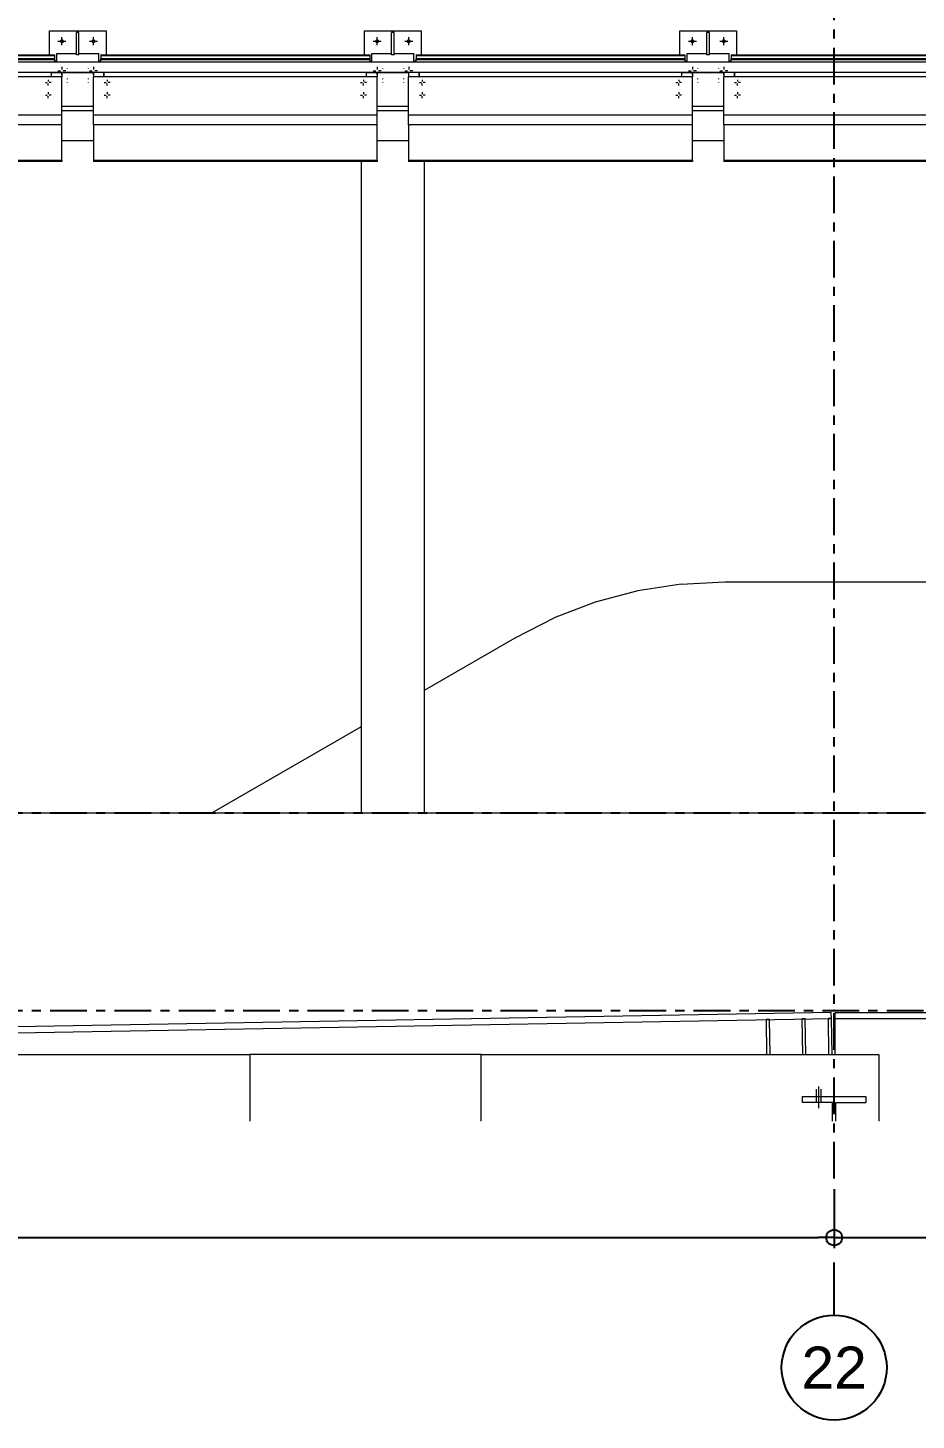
# Model space of a CAD drawing. Header units: millimetres. Extents: x 3774 to 718460, y -768339 to 192544.
# Drawn here: x 345452 to 349680, y -766904 to -760278 of the extents above; entities that cross this region are included whole.
import ezdxf
from ezdxf.enums import TextEntityAlignment as Align

# ---------------------------------------------------------------- set-up
doc = ezdxf.new("R2010")
doc.units = ezdxf.units.MM
for name, pattern in [('TA_GL_000.70000', [1.925, 0.7, -0.175, 0.175, -0.175, 0.7]), ('XKITLINE00', [0]), ('XKITLINE02', [4, 2, -2])]:
    doc.linetypes.add(name, pattern=pattern)
for name, color, linetype in [('000 - 0_SYM_DWG_GRID-BUBBLE_MAIN_COLOR_1', 7, 'Continuous'), ('000 - 0_SYM_DWG_GRIDLINE_MAIN_COLOR_1', 7, 'Continuous'), ('000 - 0_SYM_DWG_GRIDLINE_MAIN_COLOR_251', 7, 'Continuous')]:
    doc.layers.add(name, color=color, linetype=linetype)
doc.layers.add('Bolt', color=7, linetype='Continuous', lineweight=0)
doc.layers.add('Part', color=7, linetype='Continuous', lineweight=0)
doc.styles.add('ARIAL', font='arial.ttf')
doc.styles.add('FAMELINE_FOR_CKST', font='arial.ttf')
doc.styles.add('TA', font='', dxfattribs={"height": 4.5})
doc.styles.get('TA').set_extended_font_data('Cordia New')
doc.dimstyles.new('FAMELINE-CKST_C-C', dxfattribs={"dimtxt": 0.3, "dimasz": 0.15, "dimexe": 0.1, "dimexo": 0.1, "dimgap": 0.05, "dimtad": 1, "dimzin": 0, "dimdsep": 46, "dimtxsty": 'FAMELINE_FOR_CKST', "dimblk": 'ORIGIN', "dimblk1": 'ORIGIN', "dimblk2": 'ORIGIN', "dimsah": 1, "dimcen": 0.1, "dimdle": 0.1, "dimclrd": 7, "dimclre": 7, "dimclrt": 7, "dimadec": 0, "dimazin": 0, "dimtfac": 1, "dimtix": 1, "dimtmove": 2, "dimatfit": 3, "dimfxl": 1, "dimtolj": 1, "dimtzin": 0, "dimlwd": -1, "dimlwe": -1, "dimarcsym": 0})

# ---------------------------------------------------------------- blocks, each defined once
blk = doc.blocks.new('*U7974')
at = {"layer": '000 - 0_SYM_DWG_GRIDLINE_MAIN_COLOR_1', "color": 7}
blk.add_line((29, 0), (24, 0), dxfattribs=at)
blk.add_circle((34, 0), 5, dxfattribs=at)
at = {"layer": '000 - 0_SYM_DWG_GRIDLINE_MAIN_COLOR_251', "color": 7, "linetype": 'ByBlock', "ltscale": 5}
blk.add_line((16, 0), (-354.34, 0), dxfattribs=at)
at = {"layer": '000 - 0_SYM_DWG_GRIDLINE_MAIN_COLOR_251', "color": 7}
blk.add_point((0, 0), dxfattribs=at)
at = {"color": 7, "style": 'TA', "flags": 1}
blk.add_attdef('LOCATION', (6, -6), '', height=4.5, rotation=270, dxfattribs=at)
at = {"layer": '000 - 0_SYM_DWG_GRID-BUBBLE_MAIN_COLOR_1', "color": 7, "style": 'ARIAL'}
blk.add_attdef('GRID-HEAD', text='', height=4, rotation=90, dxfattribs=at).set_placement((34, 0), align=Align.MIDDLE_CENTER)
blk = doc.blocks.new('*U5902')
at = {"layer": '000 - 0_SYM_DWG_GRIDLINE_MAIN_COLOR_251', "color": 7, "linetype": 'ByBlock', "ltscale": 5}
blk.add_line((10, 0), (-759, 0), dxfattribs=at)
at = {"color": 7, "style": 'TA', "flags": 1}
blk.add_attdef('LOCATION', (6, -6), '', height=4.5, rotation=270, dxfattribs=at)
blk = doc.blocks.new('_Origin')
at = {"color": 7, "linetype": 'ByBlock', "lineweight": -2}
blk.add_line((0, 0), (-1, 0), dxfattribs=at)
blk.add_circle((0, 0), 0.5, dxfattribs=at)
blk = doc.blocks.new('*D8515')
at = {"color": 7, "transparency": 16777216}
for p, q in [((-22800, 100660), (-22800, 100378.8)), ((-11400, 100660), (-11400, 100378.8)), ((-22725, 100428.8), (-11475, 100428.8))]:
    blk.add_line(p, q, dxfattribs=at)
at = {"layer": 'Defpoints', "color": 7, "transparency": 16777216}
for p in [(-22800, 100710), (-11400, 100710), (-11400, 100428.8)]:
    blk.add_point(p, dxfattribs=at)
at = {"color": 7, "transparency": 16777216, "xscale": 75, "yscale": 75, "zscale": 75, "rotation": 180}
blk.add_blockref('_Origin', (-22800, 100428.8), dxfattribs=at)
at = {"color": 7, "transparency": 16777216, "xscale": 75, "yscale": 75, "zscale": 75}
blk.add_blockref('_Origin', (-11400, 100428.8), dxfattribs=at)
at = {"color": 7, "transparency": 16777216, "insert": (-17100, 100530.3), "char_height": 150, "attachment_point": 5, "style": 'FAMELINE_FOR_CKST'}
blk.add_mtext('\\A1;11400', dxfattribs=at)
blk = doc.blocks.new('*D8516')
at = {"color": 7, "transparency": 16777216}
for p, q in [((-11400, 100660), (-11400, 100378.8)), ((0, 100660), (0, 100378.8)), ((-11325, 100428.8), (-75, 100428.8))]:
    blk.add_line(p, q, dxfattribs=at)
at = {"layer": 'Defpoints', "color": 7, "transparency": 16777216}
for p in [(-11400, 100710), (0, 100710), (0, 100428.8)]:
    blk.add_point(p, dxfattribs=at)
at = {"color": 7, "transparency": 16777216, "xscale": 75, "yscale": 75, "zscale": 75, "rotation": 180}
blk.add_blockref('_Origin', (-11400, 100428.8), dxfattribs=at)
at = {"color": 7, "transparency": 16777216, "xscale": 75, "yscale": 75, "zscale": 75}
blk.add_blockref('_Origin', (0, 100428.8), dxfattribs=at)
at = {"color": 7, "transparency": 16777216, "insert": (-5700, 100530.3), "char_height": 150, "attachment_point": 5, "style": 'FAMELINE_FOR_CKST'}
blk.add_mtext('\\A1;11400', dxfattribs=at)
blk = doc.blocks.new('*A6153497')
at = {"layer": 'Part', "color": 7, "linetype": 'XKITLINE00', "lineweight": 0}
for p, q in [((2272.889458, -148.801645), (2271.275179, -149.233164)), ((2274.539938, -148.540835), (2272.889458, -148.801645)), ((2274.539938, -148.540835), (2276.208618, -148.453581)), ((2276.208618, -148.453581), (2286.369525, -148.453581)), ((2288.769525, -148.453581), (2292.897454, -148.453581)), ((2292.897454, -148.453581), (2293.626889, -148.542149)), ((2294.313931, -148.802709), (2293.626889, -148.542149)), ((2271.275179, -149.233164), (2269.714708, -149.830688)), ((2268.225063, -150.587698), (2269.714708, -149.830688)), ((2264.769525, -152.582808), (2268.225063, -150.587698)), ((2256.679932, -157.253462), (2262.369525, -153.968485)), ((2293.626889, -154.461012), (2294.313931, -154.200452)), ((2292.897454, -154.549581), (2293.626889, -154.461012)), ((2292.897985, -156.454483), (2292.897454, -154.549581)), ((2307.665969, -156.453475), (2292.897985, -156.454483)), ((2307.665969, -157.253462), (2307.665969, -156.453475))]:
    blk.add_line(p, q, dxfattribs=at)
blk.add_arc((2292.897458, -151.501581), 3.048, 297.692252, 62.307748, dxfattribs=at)
blk = doc.blocks.new('*A6163498')
at = {"layer": 'Part', "color": 7, "linetype": 'XKITLINE00', "lineweight": 0}
blk.add_line((2179.680579, -157.253462), (2285.169525, -157.253462), dxfattribs=at)
blk = doc.blocks.new('*A6173499')
at = {"layer": 'Part', "color": 7, "linetype": 'XKITLINE00', "lineweight": 0}
for p, q in [((2280.409525, -166.453462), (2280.409525, -164.853462)), ((2280.409525, -164.853462), (2285.169525, -164.853462)), ((2327.969525, -164.853462), (2328.969526, -164.853462)), ((2280.409525, -165.077462), (2285.169525, -165.077462)), ((2328.969526, -165.077462), (2327.969525, -165.077462))]:
    blk.add_line(p, q, dxfattribs=at)
blk = doc.blocks.new('*A6363518')
at = {"layer": 'Part', "color": 7, "linetype": 'XKITLINE00', "lineweight": 0}
for p, q in [((2328.169484, -128.668902), (2192.969406, -128.668902)), ((2328.169484, -129.068902), (2192.969406, -129.068902))]:
    blk.add_line(p, q, dxfattribs=at)
blk = doc.blocks.new('*A6373519')
at = {"layer": 'Part', "color": 7, "linetype": 'XKITLINE00', "lineweight": 0}
for p, q in [((2250.969484, -131.653462), (2252.169484, -131.653462)), ((2262.969484, -131.653462), (2264.169484, -131.653462)), ((2274.969484, -131.653462), (2276.169484, -131.653462))]:
    blk.add_line(p, q, dxfattribs=at)
blk = doc.blocks.new('*A6393521')
at = {"layer": 'Part', "color": 7, "linetype": 'XKITLINE00', "lineweight": 0}
for p, q in [((2276.169484, -131.053462), (2276.169484, -129.233462)), ((2286.969484, -129.233462), (2276.169484, -129.233462)), ((2286.969484, -132.405462), (2286.969484, -129.233462)), ((2276.169484, -130.67527), (2286.969484, -130.67527)), ((2276.169484, -131.053462), (2276.169484, -132.453462)), ((2286.969484, -131.053462), (2276.169484, -131.053462)), ((2276.169484, -132.405462), (2286.969484, -132.405462)), ((2286.969484, -132.453462), (2276.169484, -132.453462)), ((2286.969484, -132.405462), (2286.969484, -132.453462))]:
    blk.add_line(p, q, dxfattribs=at)
blk = doc.blocks.new('*A6413523')
at = {"layer": 'Part', "color": 7, "linetype": 'XKITLINE00', "lineweight": 0}
for p, q in [((2276.36952, -128.619931), (2276.44952, -128.619931)), ((2276.36952, -128.622652), (2276.44952, -128.622652)), ((2276.44952, -128.391525), (2276.44952, -128.535285)), ((2276.44952, -128.391525), (2286.68952, -128.391525)), ((2276.44952, -128.422926), (2286.68952, -128.422926)), ((2286.68952, -128.391525), (2286.68952, -128.535285)), ((2286.68952, -128.619931), (2286.76952, -128.619931)), ((2286.68952, -128.622652), (2286.76952, -128.622652))]:
    blk.add_line(p, q, dxfattribs=at)
blk = doc.blocks.new('*A6423524')
at = {"layer": 'Part', "color": 7, "linetype": 'XKITLINE00', "lineweight": 0}
for p, q in [((2276.44952, -128.668902), (2276.44952, -128.535285)), ((2276.44952, -128.535285), (2286.68952, -128.535285)), ((2276.44952, -128.566686), (2286.68952, -128.566686)), ((2286.68952, -128.535285), (2286.68952, -128.668902))]:
    blk.add_line(p, q, dxfattribs=at)
blk = doc.blocks.new('*A6463528')
at = {"layer": 'Part', "color": 7, "linetype": 'XKITLINE00', "lineweight": 0}
for p, q in [((2286.569484, -129.068902), (2276.569406, -129.068902)), ((2276.569406, -129.068902), (2276.569406, -129.233462)), ((2286.569484, -129.233462), (2286.569484, -129.068902))]:
    blk.add_line(p, q, dxfattribs=at)
blk = doc.blocks.new('*A6973579')
at = {"layer": 'Part', "color": 7, "linetype": 'XKITLINE00', "lineweight": 0}
for p, q in [((2280.258984, -164.856386), (2189.668655, -166.453462)), ((2280.262933, -165.080351), (2280.258984, -164.856386)), ((2202.376495, -166.453462), (2280.262933, -165.080351))]:
    blk.add_line(p, q, dxfattribs=at)
blk = doc.blocks.new('*A9273809')
at = {"layer": 'Part', "color": 7, "linetype": 'XKITLINE00', "lineweight": 0}
blk.add_line((2195.710312, -166.453462), (2258.126312, -166.453462), dxfattribs=at)
blk = doc.blocks.new('*A9303812')
at = {"layer": 'Part', "color": 7, "linetype": 'XKITLINE00', "lineweight": 0}
for p, q in [((2262.369525, -157.253462), (2262.369525, -132.453462)), ((2264.769525, -157.253462), (2264.769525, -132.453462))]:
    blk.add_line(p, q, dxfattribs=at)
blk = doc.blocks.new('*A10453927')
at = {"layer": 'Part', "color": 7, "linetype": 'XKITLINE00', "lineweight": 0}
for p, q in [((2279.169525, -168.277462), (2279.169525, -168.053462)), ((2279.169525, -168.053462), (2281.569525, -168.053462)), ((2280.305525, -168.277462), (2279.169525, -168.277462)), ((2280.305525, -168.988744), (2280.305525, -168.277462)), ((2280.433525, -168.277462), (2281.569525, -168.277462)), ((2280.433525, -168.988744), (2280.433525, -168.277462)), ((2281.569525, -168.053462), (2281.569525, -168.277462))]:
    blk.add_line(p, q, dxfattribs=at)
blk = doc.blocks.new('*A10463928')
at = {"layer": 'Part', "color": 7, "linetype": 'XKITLINE00', "lineweight": 0}
for p, q in [((2266.926312, -166.453462), (2282.067966, -166.453462)), ((2282.067966, -166.453462), (2282.067966, -168.988744))]:
    blk.add_line(p, q, dxfattribs=at)
blk = doc.blocks.new('*A10473929')
at = {"layer": 'Part', "color": 7, "linetype": 'XKITLINE00', "lineweight": 0}
for p, q in [((2266.926312, -166.453462), (2258.126312, -166.453462)), ((2258.126312, -166.453462), (2258.126312, -168.988744)), ((2266.926312, -168.988744), (2266.926312, -166.453462))]:
    blk.add_line(p, q, dxfattribs=at)
blk = doc.blocks.new('*A10493931')
at = {"layer": 'Part', "color": 7, "linetype": 'XKITLINE00', "lineweight": 0}
for p, q in [((2280.262933, -165.080351), (2280.134952, -165.082608)), ((2280.134952, -165.082608), (2280.15912, -166.453462)), ((2280.28714, -166.453462), (2280.262933, -165.080351))]:
    blk.add_line(p, q, dxfattribs=at)
blk = doc.blocks.new('*A10503932')
at = {"layer": 'Part', "color": 7, "linetype": 'XKITLINE00', "lineweight": 0}
for p, q in [((2277.903299, -165.121951), (2277.775319, -165.124207)), ((2277.775319, -165.124207), (2277.798753, -166.453462)), ((2277.926773, -166.453462), (2277.903299, -165.121951))]:
    blk.add_line(p, q, dxfattribs=at)
blk = doc.blocks.new('*A10513933')
at = {"layer": 'Part', "color": 7, "linetype": 'XKITLINE00', "lineweight": 0}
for p, q in [((2279.271087, -165.097837), (2279.143107, -165.100094)), ((2279.143107, -165.100094), (2279.166966, -166.453462)), ((2279.294986, -166.453462), (2279.271087, -165.097837))]:
    blk.add_line(p, q, dxfattribs=at)
blk = doc.blocks.new('*A10523934')
at = {"layer": 'Bolt', "color": 7, "linetype": 'XKITLINE02', "lineweight": 0}
for p, q in [((2279.681525, -167.777468), (2279.681525, -168.065512)), ((2279.681525, -167.777468), (2279.681525, -168.065512)), ((2279.681525, -167.777468), (2279.681525, -168.065512)), ((2279.681525, -167.777468), (2279.681525, -168.065512)), ((2279.681525, -167.777468), (2279.681525, -168.065512)), ((2279.681525, -167.777468), (2279.681525, -168.065512)), ((2279.769525, -167.667465), (2279.769525, -168.491465)), ((2279.769525, -167.667465), (2279.769525, -168.491465)), ((2279.769525, -167.667465), (2279.769525, -168.491465)), ((2279.769525, -167.667465), (2279.769525, -168.491465)), ((2279.769525, -167.667465), (2279.769525, -168.491465)), ((2279.769525, -167.667465), (2279.769525, -168.491465)), ((2279.857525, -167.777468), (2279.857525, -168.065512)), ((2279.857525, -167.777468), (2279.857525, -168.065512)), ((2279.857525, -167.777468), (2279.857525, -168.065512)), ((2279.857525, -167.777468), (2279.857525, -168.065512)), ((2279.857525, -167.777468), (2279.857525, -168.065512)), ((2279.857525, -167.777468), (2279.857525, -168.065512)), ((2279.681525, -168.053462), (2279.681525, -168.277462)), ((2279.681525, -168.053462), (2279.681525, -168.277462)), ((2279.681525, -168.053462), (2279.681525, -168.277462)), ((2279.681525, -168.053462), (2279.681525, -168.277462)), ((2279.681525, -168.053462), (2279.681525, -168.277462)), ((2279.681525, -168.053462), (2279.681525, -168.277462)), ((2279.857525, -168.053462), (2279.857525, -168.277462)), ((2279.857525, -168.053462), (2279.857525, -168.277462)), ((2279.857525, -168.053462), (2279.857525, -168.277462)), ((2279.857525, -168.053462), (2279.857525, -168.277462)), ((2279.857525, -168.053462), (2279.857525, -168.277462)), ((2279.857525, -168.053462), (2279.857525, -168.277462))]:
    blk.add_line(p, q, dxfattribs=at)
blk = doc.blocks.new('*A10573939')
at = {"layer": 'Part', "color": 7, "linetype": 'XKITLINE00', "lineweight": 0}
for p, q in [((2252.169484, -131.053462), (2252.169484, -129.233462)), ((2262.969484, -129.233462), (2252.169484, -129.233462)), ((2262.969484, -132.405462), (2262.969484, -129.233462)), ((2252.169484, -130.67527), (2262.969484, -130.67527)), ((2252.169484, -131.053462), (2252.169484, -132.453462)), ((2262.969484, -131.053462), (2252.169484, -131.053462)), ((2252.169484, -132.405462), (2262.969484, -132.405462)), ((2262.969484, -132.453462), (2252.169484, -132.453462)), ((2262.969484, -132.405462), (2262.969484, -132.453462))]:
    blk.add_line(p, q, dxfattribs=at)
blk = doc.blocks.new('*A10613943')
at = {"layer": 'Part', "color": 7, "linetype": 'XKITLINE00', "lineweight": 0}
for p, q in [((2252.36952, -128.619931), (2252.44952, -128.619931)), ((2252.36952, -128.622652), (2252.44952, -128.622652)), ((2252.44952, -128.391525), (2252.44952, -128.535285)), ((2252.44952, -128.391525), (2262.68952, -128.391525)), ((2252.44952, -128.422926), (2262.68952, -128.422926)), ((2262.68952, -128.391525), (2262.68952, -128.535285)), ((2262.68952, -128.619931), (2262.76952, -128.619931)), ((2262.68952, -128.622652), (2262.76952, -128.622652))]:
    blk.add_line(p, q, dxfattribs=at)
blk = doc.blocks.new('*A10623944')
at = {"layer": 'Part', "color": 7, "linetype": 'XKITLINE00', "lineweight": 0}
for p, q in [((2252.44952, -128.668902), (2252.44952, -128.535285)), ((2252.44952, -128.535285), (2262.68952, -128.535285)), ((2252.44952, -128.566686), (2262.68952, -128.566686)), ((2262.68952, -128.535285), (2262.68952, -128.668902))]:
    blk.add_line(p, q, dxfattribs=at)
blk = doc.blocks.new('*A10633945')
at = {"layer": 'Part', "color": 7, "linetype": 'XKITLINE00', "lineweight": 0}
for p, q in [((2240.44952, -128.668902), (2240.44952, -128.535285)), ((2240.44952, -128.535285), (2250.68952, -128.535285)), ((2240.44952, -128.566686), (2250.68952, -128.566686)), ((2250.68952, -128.535285), (2250.68952, -128.668902))]:
    blk.add_line(p, q, dxfattribs=at)
blk = doc.blocks.new('*A10643946')
at = {"layer": 'Part', "color": 7, "linetype": 'XKITLINE00', "lineweight": 0}
for p, q in [((2250.489552, -127.474849), (2252.649552, -127.474849)), ((2250.489552, -128.391525), (2250.489552, -127.474849)), ((2252.649552, -127.474849), (2252.649552, -128.391525)), ((2250.969484, -130.514849), (2252.169484, -130.514849))]:
    blk.add_line(p, q, dxfattribs=at)
blk = doc.blocks.new('*A10653947')
at = {"layer": 'Part', "color": 7, "linetype": 'XKITLINE00', "lineweight": 0}
for p, q in [((2251.61752, -127.544569), (2251.52152, -127.544569)), ((2251.52152, -128.395979), (2251.52152, -127.544569)), ((2251.61752, -128.395979), (2251.61752, -127.544569)), ((2251.61752, -128.395979), (2251.52152, -128.395979))]:
    blk.add_line(p, q, dxfattribs=at)
blk = doc.blocks.new('*A10663948')
at = {"layer": 'Part', "color": 7, "linetype": 'XKITLINE00', "lineweight": 0}
for p, q in [((2274.569484, -129.068902), (2264.569406, -129.068902)), ((2264.569406, -129.068902), (2264.569406, -129.233462)), ((2274.569484, -129.233462), (2274.569484, -129.068902))]:
    blk.add_line(p, q, dxfattribs=at)
blk = doc.blocks.new('*A10673949')
at = {"layer": 'Part', "color": 7, "linetype": 'XKITLINE00', "lineweight": 0}
for p, q in [((2262.969484, -129.069203), (2264.169406, -129.069203)), ((2262.969484, -130.349203), (2264.169484, -130.349203))]:
    blk.add_line(p, q, dxfattribs=at)
blk = doc.blocks.new('*A10683950')
at = {"layer": 'Part', "color": 7, "linetype": 'XKITLINE00', "lineweight": 0}
for p, q in [((2264.569406, -129.068902), (2264.169406, -129.068902)), ((2264.169406, -129.068902), (2264.169406, -129.233462)), ((2264.569406, -129.233462), (2264.569406, -129.068902))]:
    blk.add_line(p, q, dxfattribs=at)
blk = doc.blocks.new('*A10693951')
at = {"layer": 'Part', "color": 7, "linetype": 'XKITLINE00', "lineweight": 0}
for p, q in [((2274.569484, -129.068902), (2274.969484, -129.068902)), ((2274.569484, -129.233462), (2274.569484, -129.068902)), ((2274.969484, -129.068902), (2274.969484, -129.233462))]:
    blk.add_line(p, q, dxfattribs=at)
blk = doc.blocks.new('*A10703952')
at = {"layer": 'Part', "color": 7, "linetype": 'XKITLINE00', "lineweight": 0}
for p, q in [((2262.569484, -129.068902), (2262.969484, -129.068902)), ((2262.569484, -129.233462), (2262.569484, -129.068902)), ((2262.969484, -129.068902), (2262.969484, -129.233462))]:
    blk.add_line(p, q, dxfattribs=at)
blk = doc.blocks.new('*A10713953')
at = {"layer": 'Part', "color": 7, "linetype": 'XKITLINE00', "lineweight": 0}
for p, q in [((2262.569484, -129.068902), (2252.569406, -129.068902)), ((2252.569406, -129.068902), (2252.569406, -129.233462)), ((2262.569484, -129.233462), (2262.569484, -129.068902))]:
    blk.add_line(p, q, dxfattribs=at)
blk = doc.blocks.new('*A10723954')
at = {"layer": 'Part', "color": 7, "linetype": 'XKITLINE00', "lineweight": 0}
for p, q in [((2250.569484, -129.068902), (2240.569406, -129.068902)), ((2240.569406, -129.068902), (2240.569406, -129.233462)), ((2250.569484, -129.233462), (2250.569484, -129.068902))]:
    blk.add_line(p, q, dxfattribs=at)
blk = doc.blocks.new('*A10733955')
at = {"layer": 'Part', "color": 7, "linetype": 'XKITLINE00', "lineweight": 0}
for p, q in [((2250.969484, -129.069203), (2252.169406, -129.069203)), ((2250.969484, -130.349203), (2252.169484, -130.349203))]:
    blk.add_line(p, q, dxfattribs=at)
blk = doc.blocks.new('*A10743956')
at = {"layer": 'Part', "color": 7, "linetype": 'XKITLINE00', "lineweight": 0}
for p, q in [((2252.569406, -129.068902), (2252.169406, -129.068902)), ((2252.169406, -129.068902), (2252.169406, -129.233462)), ((2252.569406, -129.233462), (2252.569406, -129.068902))]:
    blk.add_line(p, q, dxfattribs=at)
blk = doc.blocks.new('*A10753957')
at = {"layer": 'Part', "color": 7, "linetype": 'XKITLINE00', "lineweight": 0}
for p, q in [((2250.569484, -129.068902), (2250.969484, -129.068902)), ((2250.569484, -129.233462), (2250.569484, -129.068902)), ((2250.969484, -129.068902), (2250.969484, -129.233462))]:
    blk.add_line(p, q, dxfattribs=at)
blk = doc.blocks.new('*A10953977')
at = {"layer": 'Bolt', "color": 7, "linetype": 'XKITLINE02', "lineweight": 0}
for p, q in [((2263.16952, -129.040129), (2263.16952, -129.060059)), ((2263.16952, -129.439589), (2263.16952, -129.459518))]:
    blk.add_line(p, q, dxfattribs=at)
blk = doc.blocks.new('*A10963978')
at = {"layer": 'Bolt', "color": 7, "linetype": 'XKITLINE02', "lineweight": 0}
for p, q in [((2263.96953, -129.040129), (2263.96953, -129.060059)), ((2263.96953, -129.439589), (2263.96953, -129.459518))]:
    blk.add_line(p, q, dxfattribs=at)
blk = doc.blocks.new('*A10973979')
at = {"layer": 'Bolt', "color": 7, "linetype": 'XKITLINE02', "lineweight": 0}
for p, q in [((2275.16952, -129.040129), (2275.16952, -129.060059)), ((2275.16952, -129.439589), (2275.16952, -129.459518))]:
    blk.add_line(p, q, dxfattribs=at)
blk = doc.blocks.new('*A10983980')
at = {"layer": 'Bolt'}
for points in [[(2250.894, -127.867), (2250.895, -127.86), (2250.897, -127.853), (2250.899, -127.846), (2250.903, -127.839), (2250.906, -127.833), (2250.911, -127.827), (2250.916, -127.821), (2250.921, -127.816), (2250.927, -127.812), (2250.934, -127.808), (2250.94, -127.805), (2250.947, -127.802), (2250.955, -127.8), (2250.962, -127.799), (2250.97, -127.799), (2250.977, -127.799), (2250.984, -127.8), (2250.992, -127.802), (2250.999, -127.805), (2251.005, -127.808), (2251.012, -127.812), (2251.018, -127.816), (2251.023, -127.821), (2251.028, -127.827), (2251.033, -127.833), (2251.037, -127.839), (2251.04, -127.846), (2251.042, -127.853), (2251.044, -127.86), (2251.045, -127.867), (2251.046, -127.875), (2251.045, -127.882), (2251.044, -127.89), (2251.042, -127.897), (2251.04, -127.904), (2251.037, -127.911), (2251.033, -127.917), (2251.028, -127.923), (2251.023, -127.929), (2251.018, -127.934), (2251.012, -127.938), (2251.005, -127.942), (2250.999, -127.945), (2250.992, -127.948), (2250.984, -127.949), (2250.977, -127.95), (2250.97, -127.951), (2250.962, -127.95), (2250.955, -127.949), (2250.947, -127.948), (2250.94, -127.945), (2250.934, -127.942), (2250.927, -127.938), (2250.921, -127.934), (2250.916, -127.929), (2250.911, -127.923), (2250.906, -127.917), (2250.903, -127.911), (2250.899, -127.904), (2250.897, -127.897), (2250.895, -127.89), (2250.894, -127.882), (2250.894, -127.875)], [(2252.094, -127.867), (2252.095, -127.86), (2252.097, -127.853), (2252.099, -127.846), (2252.103, -127.839), (2252.106, -127.833), (2252.111, -127.827), (2252.116, -127.821), (2252.121, -127.816), (2252.127, -127.812), (2252.134, -127.808), (2252.14, -127.805), (2252.147, -127.802), (2252.155, -127.8), (2252.162, -127.799), (2252.17, -127.799), (2252.177, -127.799), (2252.184, -127.8), (2252.192, -127.802), (2252.199, -127.805), (2252.205, -127.808), (2252.212, -127.812), (2252.218, -127.816), (2252.223, -127.821), (2252.228, -127.827), (2252.233, -127.833), (2252.237, -127.839), (2252.24, -127.846), (2252.242, -127.853), (2252.244, -127.86), (2252.245, -127.867), (2252.246, -127.875), (2252.245, -127.882), (2252.244, -127.89), (2252.242, -127.897), (2252.24, -127.904), (2252.237, -127.911), (2252.233, -127.917), (2252.228, -127.923), (2252.223, -127.929), (2252.218, -127.934), (2252.212, -127.938), (2252.205, -127.942), (2252.199, -127.945), (2252.192, -127.948), (2252.184, -127.949), (2252.177, -127.95), (2252.17, -127.951), (2252.162, -127.95), (2252.155, -127.949), (2252.147, -127.948), (2252.14, -127.945), (2252.134, -127.942), (2252.127, -127.938), (2252.121, -127.934), (2252.116, -127.929), (2252.111, -127.923), (2252.106, -127.917), (2252.103, -127.911), (2252.099, -127.904), (2252.097, -127.897), (2252.095, -127.89), (2252.094, -127.882), (2252.094, -127.875)]]:
    blk.add_hatch(color=7, dxfattribs=at).paths.add_polyline_path(points, flags=17)
at = {"layer": 'Bolt', "color": 7, "linetype": 'XKITLINE00', "lineweight": 0}
for p, q in [((2250.97, -128.027), (2250.97, -127.723)), ((2252.17, -128.027), (2252.17, -127.723)), ((2250.818, -127.875), (2251.122, -127.875)), ((2252.018, -127.875), (2252.322, -127.875)), ((2250.818, -128.995), (2250.919, -128.995)), ((2250.97, -128.843), (2250.97, -128.944)), ((2250.97, -129.147), (2250.97, -129.046)), ((2251.122, -128.995), (2251.02, -128.995)), ((2252.018, -128.995), (2252.119, -128.995)), ((2252.17, -128.843), (2252.17, -128.944)), ((2252.17, -129.147), (2252.17, -129.046)), ((2252.322, -128.995), (2252.22, -128.995))]:
    blk.add_line(p, q, dxfattribs=at)
blk = doc.blocks.new('*A10993981')
at = {"layer": 'Bolt', "color": 7, "linetype": 'XKITLINE02', "lineweight": 0}
for p, q in [((2251.16952, -128.896369), (2251.16952, -128.916299)), ((2251.16952, -129.295829), (2251.16952, -129.315758))]:
    blk.add_line(p, q, dxfattribs=at)
blk = doc.blocks.new('*A11003982')
at = {"layer": 'Bolt', "color": 7, "linetype": 'XKITLINE02', "lineweight": 0}
for p, q in [((2251.96953, -128.896369), (2251.96953, -128.916299)), ((2251.96953, -129.295829), (2251.96953, -129.315758))]:
    blk.add_line(p, q, dxfattribs=at)
blk = doc.blocks.new('*A11013983')
at = {"layer": 'Bolt', "color": 7, "linetype": 'XKITLINE02', "lineweight": 0}
for p, q in [((2251.16952, -129.040129), (2251.16952, -129.060059)), ((2251.16952, -129.439589), (2251.16952, -129.459518))]:
    blk.add_line(p, q, dxfattribs=at)
blk = doc.blocks.new('*A11023984')
at = {"layer": 'Bolt', "color": 7, "linetype": 'XKITLINE02', "lineweight": 0}
for p, q in [((2251.96953, -129.040129), (2251.96953, -129.060059)), ((2251.96953, -129.439589), (2251.96953, -129.459518))]:
    blk.add_line(p, q, dxfattribs=at)
blk = doc.blocks.new('*A11033985')
at = {"layer": 'Bolt', "color": 7, "linetype": 'XKITLINE00', "lineweight": 0}
for p, q in [((2262.44952, -129.337286), (2262.44952, -129.411878)), ((2262.33752, -129.449286), (2262.412112, -129.449286)), ((2262.44952, -129.561286), (2262.44952, -129.486694)), ((2262.44952, -129.817286), (2262.44952, -129.891878)), ((2262.56152, -129.449286), (2262.486928, -129.449286)), ((2262.33752, -129.929286), (2262.412112, -129.929286)), ((2262.44952, -130.041286), (2262.44952, -129.966694)), ((2262.56152, -129.929286), (2262.486928, -129.929286))]:
    blk.add_line(p, q, dxfattribs=at)
blk = doc.blocks.new('*A11043986')
at = {"layer": 'Bolt', "color": 7, "linetype": 'XKITLINE00', "lineweight": 0}
for p, q in [((2264.68952, -129.337286), (2264.68952, -129.411878)), ((2264.57752, -129.449286), (2264.652112, -129.449286)), ((2264.68952, -129.561286), (2264.68952, -129.486694)), ((2264.68952, -129.817286), (2264.68952, -129.891878)), ((2264.80152, -129.449286), (2264.726928, -129.449286)), ((2264.57752, -129.929286), (2264.652112, -129.929286)), ((2264.68952, -130.041286), (2264.68952, -129.966694)), ((2264.80152, -129.929286), (2264.726928, -129.929286))]:
    blk.add_line(p, q, dxfattribs=at)
blk = doc.blocks.new('*A11053987')
at = {"layer": 'Bolt', "color": 7, "linetype": 'XKITLINE00', "lineweight": 0}
for p, q in [((2274.44952, -129.337286), (2274.44952, -129.411878)), ((2274.33752, -129.449286), (2274.412112, -129.449286)), ((2274.44952, -129.561286), (2274.44952, -129.486694)), ((2274.44952, -129.817286), (2274.44952, -129.891878)), ((2274.56152, -129.449286), (2274.486928, -129.449286)), ((2274.33752, -129.929286), (2274.412112, -129.929286)), ((2274.44952, -130.041286), (2274.44952, -129.966694)), ((2274.56152, -129.929286), (2274.486928, -129.929286))]:
    blk.add_line(p, q, dxfattribs=at)
blk = doc.blocks.new('*A11063988')
at = {"layer": 'Bolt', "color": 7, "linetype": 'XKITLINE00', "lineweight": 0}
for p, q in [((2250.44952, -129.337286), (2250.44952, -129.411878)), ((2250.33752, -129.449286), (2250.412112, -129.449286)), ((2250.44952, -129.561286), (2250.44952, -129.486694)), ((2250.44952, -129.817286), (2250.44952, -129.891878)), ((2250.56152, -129.449286), (2250.486928, -129.449286)), ((2250.33752, -129.929286), (2250.412112, -129.929286)), ((2250.44952, -130.041286), (2250.44952, -129.966694)), ((2250.56152, -129.929286), (2250.486928, -129.929286))]:
    blk.add_line(p, q, dxfattribs=at)
blk = doc.blocks.new('*A11073989')
at = {"layer": 'Bolt', "color": 7, "linetype": 'XKITLINE00', "lineweight": 0}
for p, q in [((2252.68952, -129.337286), (2252.68952, -129.411878)), ((2252.57752, -129.449286), (2252.652112, -129.449286)), ((2252.68952, -129.561286), (2252.68952, -129.486694)), ((2252.68952, -129.817286), (2252.68952, -129.891878)), ((2252.80152, -129.449286), (2252.726928, -129.449286)), ((2252.57752, -129.929286), (2252.652112, -129.929286)), ((2252.68952, -130.041286), (2252.68952, -129.966694)), ((2252.80152, -129.929286), (2252.726928, -129.929286))]:
    blk.add_line(p, q, dxfattribs=at)
blk = doc.blocks.new('*A11133995')
at = {"layer": 'Part', "color": 7, "linetype": 'XKITLINE00', "lineweight": 0}
for p, q in [((2250.76952, -128.344459), (2251.52152, -128.344459)), ((2250.76952, -128.668902), (2250.76952, -128.344459)), ((2251.61752, -128.344459), (2252.36952, -128.344459)), ((2252.36952, -128.668902), (2252.36952, -128.344459))]:
    blk.add_line(p, q, dxfattribs=at)
blk = doc.blocks.new('*A11143996')
at = {"layer": 'Part', "color": 7, "linetype": 'XKITLINE00', "lineweight": 0}
for p, q in [((2240.169484, -131.053462), (2240.169484, -129.233462)), ((2250.969484, -129.233462), (2240.169484, -129.233462)), ((2250.969484, -132.405462), (2250.969484, -129.233462)), ((2240.169484, -130.67527), (2250.969484, -130.67527)), ((2240.169484, -131.053462), (2240.169484, -132.453462)), ((2250.969484, -131.053462), (2240.169484, -131.053462)), ((2240.169484, -132.405462), (2250.969484, -132.405462)), ((2250.969484, -132.453462), (2240.169484, -132.453462)), ((2250.969484, -132.405462), (2250.969484, -132.453462))]:
    blk.add_line(p, q, dxfattribs=at)
blk = doc.blocks.new('*A11163998')
at = {"layer": 'Part', "color": 7, "linetype": 'XKITLINE00', "lineweight": 0}
for p, q in [((2240.36649, -128.619931), (2240.44952, -128.619931)), ((2240.36649, -128.622652), (2240.44952, -128.622652)), ((2240.44952, -128.391525), (2240.44952, -128.535285)), ((2240.44952, -128.391525), (2250.68952, -128.391525)), ((2240.44952, -128.422926), (2250.68952, -128.422926)), ((2250.68952, -128.391525), (2250.68952, -128.535285)), ((2250.68952, -128.619931), (2250.76952, -128.619931)), ((2250.68952, -128.622652), (2250.76952, -128.622652))]:
    blk.add_line(p, q, dxfattribs=at)
blk = doc.blocks.new('*A11274009')
at = {"layer": 'Part', "color": 7, "linetype": 'XKITLINE00', "lineweight": 0}
for p, q in [((2274.76952, -128.344459), (2275.52152, -128.344459)), ((2274.76952, -128.668902), (2274.76952, -128.344459)), ((2275.61752, -128.344459), (2276.36952, -128.344459)), ((2276.36952, -128.668902), (2276.36952, -128.344459))]:
    blk.add_line(p, q, dxfattribs=at)
blk = doc.blocks.new('*A11284010')
at = {"layer": 'Part', "color": 7, "linetype": 'XKITLINE00', "lineweight": 0}
for p, q in [((2275.61752, -127.544569), (2275.52152, -127.544569)), ((2275.52152, -128.395979), (2275.52152, -127.544569)), ((2275.61752, -128.395979), (2275.61752, -127.544569)), ((2275.61752, -128.395979), (2275.52152, -128.395979))]:
    blk.add_line(p, q, dxfattribs=at)
blk = doc.blocks.new('*A11294011')
at = {"layer": 'Part', "color": 7, "linetype": 'XKITLINE00', "lineweight": 0}
for p, q in [((2274.489552, -127.474849), (2276.649552, -127.474849)), ((2274.489552, -128.391525), (2274.489552, -127.474849)), ((2276.649552, -127.474849), (2276.649552, -128.391525)), ((2274.969484, -130.514849), (2276.169484, -130.514849))]:
    blk.add_line(p, q, dxfattribs=at)
blk = doc.blocks.new('*A11304012')
at = {"layer": 'Part', "color": 7, "linetype": 'XKITLINE00', "lineweight": 0}
for p, q in [((2274.969484, -129.069203), (2276.169406, -129.069203)), ((2274.969484, -130.349203), (2276.169484, -130.349203))]:
    blk.add_line(p, q, dxfattribs=at)
blk = doc.blocks.new('*A11314013')
at = {"layer": 'Part', "color": 7, "linetype": 'XKITLINE00', "lineweight": 0}
for p, q in [((2276.569406, -129.068902), (2276.169406, -129.068902)), ((2276.169406, -129.068902), (2276.169406, -129.233462)), ((2276.569406, -129.233462), (2276.569406, -129.068902))]:
    blk.add_line(p, q, dxfattribs=at)
blk = doc.blocks.new('*A11324014')
at = {"layer": 'Part', "color": 7, "linetype": 'XKITLINE00', "lineweight": 0}
for p, q in [((2262.76952, -128.344459), (2263.52152, -128.344459)), ((2262.76952, -128.668902), (2262.76952, -128.344459)), ((2263.61752, -128.344459), (2264.36952, -128.344459)), ((2264.36952, -128.668902), (2264.36952, -128.344459))]:
    blk.add_line(p, q, dxfattribs=at)
blk = doc.blocks.new('*A11334015')
at = {"layer": 'Part', "color": 7, "linetype": 'XKITLINE00', "lineweight": 0}
for p, q in [((2264.169484, -131.053462), (2264.169484, -129.233462)), ((2274.969484, -129.233462), (2264.169484, -129.233462)), ((2274.969484, -132.405462), (2274.969484, -129.233462)), ((2264.169484, -130.67527), (2274.969484, -130.67527)), ((2264.169484, -131.053462), (2264.169484, -132.453462)), ((2274.969484, -131.053462), (2264.169484, -131.053462)), ((2264.169484, -132.405462), (2274.969484, -132.405462)), ((2274.969484, -132.453462), (2264.169484, -132.453462)), ((2274.969484, -132.405462), (2274.969484, -132.453462))]:
    blk.add_line(p, q, dxfattribs=at)
blk = doc.blocks.new('*A11344016')
at = {"layer": 'Part', "color": 7, "linetype": 'XKITLINE00', "lineweight": 0}
for p, q in [((2264.36952, -128.619931), (2264.44952, -128.619931)), ((2264.36952, -128.622652), (2264.44952, -128.622652)), ((2264.44952, -128.391525), (2264.44952, -128.535285)), ((2264.44952, -128.391525), (2274.68952, -128.391525)), ((2264.44952, -128.422926), (2274.68952, -128.422926)), ((2274.68952, -128.391525), (2274.68952, -128.535285)), ((2274.68952, -128.619931), (2274.76952, -128.619931)), ((2274.68952, -128.622652), (2274.76952, -128.622652))]:
    blk.add_line(p, q, dxfattribs=at)
blk = doc.blocks.new('*A11354017')
at = {"layer": 'Part', "color": 7, "linetype": 'XKITLINE00', "lineweight": 0}
for p, q in [((2264.44952, -128.668902), (2264.44952, -128.535285)), ((2264.44952, -128.535285), (2274.68952, -128.535285)), ((2264.44952, -128.566686), (2274.68952, -128.566686)), ((2274.68952, -128.535285), (2274.68952, -128.668902))]:
    blk.add_line(p, q, dxfattribs=at)
blk = doc.blocks.new('*A11394021')
at = {"layer": 'Part', "color": 7, "linetype": 'XKITLINE00', "lineweight": 0}
for p, q in [((2262.489552, -127.474849), (2264.649552, -127.474849)), ((2262.489552, -128.391525), (2262.489552, -127.474849)), ((2264.649552, -127.474849), (2264.649552, -128.391525)), ((2262.969484, -130.514849), (2264.169484, -130.514849))]:
    blk.add_line(p, q, dxfattribs=at)
blk = doc.blocks.new('*A11404022')
at = {"layer": 'Part', "color": 7, "linetype": 'XKITLINE00', "lineweight": 0}
for p, q in [((2263.61752, -127.544569), (2263.52152, -127.544569)), ((2263.52152, -128.395979), (2263.52152, -127.544569)), ((2263.61752, -128.395979), (2263.61752, -127.544569)), ((2263.61752, -128.395979), (2263.52152, -128.395979))]:
    blk.add_line(p, q, dxfattribs=at)
blk = doc.blocks.new('*A11414023')
at = {"layer": 'Bolt', "color": 7, "linetype": 'XKITLINE02', "lineweight": 0}
for p, q in [((2275.96953, -128.896369), (2275.96953, -128.916299)), ((2275.96953, -129.295829), (2275.96953, -129.315758))]:
    blk.add_line(p, q, dxfattribs=at)
blk = doc.blocks.new('*A11424024')
at = {"layer": 'Bolt'}
for points in [[(2274.894, -127.867), (2274.895, -127.86), (2274.897, -127.853), (2274.899, -127.846), (2274.903, -127.839), (2274.906, -127.833), (2274.911, -127.827), (2274.916, -127.821), (2274.921, -127.816), (2274.927, -127.812), (2274.934, -127.808), (2274.94, -127.805), (2274.947, -127.802), (2274.955, -127.8), (2274.962, -127.799), (2274.97, -127.799), (2274.977, -127.799), (2274.984, -127.8), (2274.992, -127.802), (2274.999, -127.805), (2275.005, -127.808), (2275.012, -127.812), (2275.018, -127.816), (2275.023, -127.821), (2275.028, -127.827), (2275.033, -127.833), (2275.037, -127.839), (2275.04, -127.846), (2275.042, -127.853), (2275.044, -127.86), (2275.045, -127.867), (2275.046, -127.875), (2275.045, -127.882), (2275.044, -127.89), (2275.042, -127.897), (2275.04, -127.904), (2275.037, -127.911), (2275.033, -127.917), (2275.028, -127.923), (2275.023, -127.929), (2275.018, -127.934), (2275.012, -127.938), (2275.005, -127.942), (2274.999, -127.945), (2274.992, -127.948), (2274.984, -127.949), (2274.977, -127.95), (2274.97, -127.951), (2274.962, -127.95), (2274.955, -127.949), (2274.947, -127.948), (2274.94, -127.945), (2274.934, -127.942), (2274.927, -127.938), (2274.921, -127.934), (2274.916, -127.929), (2274.911, -127.923), (2274.906, -127.917), (2274.903, -127.911), (2274.899, -127.904), (2274.897, -127.897), (2274.895, -127.89), (2274.894, -127.882), (2274.894, -127.875)], [(2276.094, -127.867), (2276.095, -127.86), (2276.097, -127.853), (2276.099, -127.846), (2276.103, -127.839), (2276.106, -127.833), (2276.111, -127.827), (2276.116, -127.821), (2276.121, -127.816), (2276.127, -127.812), (2276.134, -127.808), (2276.14, -127.805), (2276.147, -127.802), (2276.155, -127.8), (2276.162, -127.799), (2276.17, -127.799), (2276.177, -127.799), (2276.184, -127.8), (2276.192, -127.802), (2276.199, -127.805), (2276.205, -127.808), (2276.212, -127.812), (2276.218, -127.816), (2276.223, -127.821), (2276.228, -127.827), (2276.233, -127.833), (2276.237, -127.839), (2276.24, -127.846), (2276.242, -127.853), (2276.244, -127.86), (2276.245, -127.867), (2276.246, -127.875), (2276.245, -127.882), (2276.244, -127.89), (2276.242, -127.897), (2276.24, -127.904), (2276.237, -127.911), (2276.233, -127.917), (2276.228, -127.923), (2276.223, -127.929), (2276.218, -127.934), (2276.212, -127.938), (2276.205, -127.942), (2276.199, -127.945), (2276.192, -127.948), (2276.184, -127.949), (2276.177, -127.95), (2276.17, -127.951), (2276.162, -127.95), (2276.155, -127.949), (2276.147, -127.948), (2276.14, -127.945), (2276.134, -127.942), (2276.127, -127.938), (2276.121, -127.934), (2276.116, -127.929), (2276.111, -127.923), (2276.106, -127.917), (2276.103, -127.911), (2276.099, -127.904), (2276.097, -127.897), (2276.095, -127.89), (2276.094, -127.882), (2276.094, -127.875)]]:
    blk.add_hatch(color=7, dxfattribs=at).paths.add_polyline_path(points, flags=17)
at = {"layer": 'Bolt', "color": 7, "linetype": 'XKITLINE00', "lineweight": 0}
for p, q in [((2274.97, -128.027), (2274.97, -127.723)), ((2276.17, -128.027), (2276.17, -127.723)), ((2274.818, -127.875), (2275.122, -127.875)), ((2276.018, -127.875), (2276.322, -127.875)), ((2274.818, -128.995), (2274.919, -128.995)), ((2274.97, -128.843), (2274.97, -128.944)), ((2274.97, -129.147), (2274.97, -129.046)), ((2275.122, -128.995), (2275.02, -128.995)), ((2276.018, -128.995), (2276.119, -128.995)), ((2276.17, -128.843), (2276.17, -128.944)), ((2276.17, -129.147), (2276.17, -129.046)), ((2276.322, -128.995), (2276.22, -128.995))]:
    blk.add_line(p, q, dxfattribs=at)
blk = doc.blocks.new('*A11434025')
at = {"layer": 'Bolt', "color": 7, "linetype": 'XKITLINE02', "lineweight": 0}
for p, q in [((2275.96953, -129.040129), (2275.96953, -129.060059)), ((2275.96953, -129.439589), (2275.96953, -129.459518))]:
    blk.add_line(p, q, dxfattribs=at)
blk = doc.blocks.new('*A11444026')
at = {"layer": 'Bolt', "color": 7, "linetype": 'XKITLINE00', "lineweight": 0}
for p, q in [((2276.68952, -129.337286), (2276.68952, -129.411878)), ((2276.57752, -129.449286), (2276.652112, -129.449286)), ((2276.68952, -129.561286), (2276.68952, -129.486694)), ((2276.68952, -129.817286), (2276.68952, -129.891878)), ((2276.80152, -129.449286), (2276.726928, -129.449286)), ((2276.57752, -129.929286), (2276.652112, -129.929286)), ((2276.68952, -130.041286), (2276.68952, -129.966694)), ((2276.80152, -129.929286), (2276.726928, -129.929286))]:
    blk.add_line(p, q, dxfattribs=at)
blk = doc.blocks.new('*A11454027')
at = {"layer": 'Bolt'}
for points in [[(2262.894, -127.867), (2262.895, -127.86), (2262.897, -127.853), (2262.899, -127.846), (2262.903, -127.839), (2262.906, -127.833), (2262.911, -127.827), (2262.916, -127.821), (2262.921, -127.816), (2262.927, -127.812), (2262.934, -127.808), (2262.94, -127.805), (2262.947, -127.802), (2262.955, -127.8), (2262.962, -127.799), (2262.97, -127.799), (2262.977, -127.799), (2262.984, -127.8), (2262.992, -127.802), (2262.999, -127.805), (2263.005, -127.808), (2263.012, -127.812), (2263.018, -127.816), (2263.023, -127.821), (2263.028, -127.827), (2263.033, -127.833), (2263.037, -127.839), (2263.04, -127.846), (2263.042, -127.853), (2263.044, -127.86), (2263.045, -127.867), (2263.046, -127.875), (2263.045, -127.882), (2263.044, -127.89), (2263.042, -127.897), (2263.04, -127.904), (2263.037, -127.911), (2263.033, -127.917), (2263.028, -127.923), (2263.023, -127.929), (2263.018, -127.934), (2263.012, -127.938), (2263.005, -127.942), (2262.999, -127.945), (2262.992, -127.948), (2262.984, -127.949), (2262.977, -127.95), (2262.97, -127.951), (2262.962, -127.95), (2262.955, -127.949), (2262.947, -127.948), (2262.94, -127.945), (2262.934, -127.942), (2262.927, -127.938), (2262.921, -127.934), (2262.916, -127.929), (2262.911, -127.923), (2262.906, -127.917), (2262.903, -127.911), (2262.899, -127.904), (2262.897, -127.897), (2262.895, -127.89), (2262.894, -127.882), (2262.894, -127.875)], [(2264.094, -127.867), (2264.095, -127.86), (2264.097, -127.853), (2264.099, -127.846), (2264.103, -127.839), (2264.106, -127.833), (2264.111, -127.827), (2264.116, -127.821), (2264.121, -127.816), (2264.127, -127.812), (2264.134, -127.808), (2264.14, -127.805), (2264.147, -127.802), (2264.155, -127.8), (2264.162, -127.799), (2264.17, -127.799), (2264.177, -127.799), (2264.184, -127.8), (2264.192, -127.802), (2264.199, -127.805), (2264.205, -127.808), (2264.212, -127.812), (2264.218, -127.816), (2264.223, -127.821), (2264.228, -127.827), (2264.233, -127.833), (2264.237, -127.839), (2264.24, -127.846), (2264.242, -127.853), (2264.244, -127.86), (2264.245, -127.867), (2264.246, -127.875), (2264.245, -127.882), (2264.244, -127.89), (2264.242, -127.897), (2264.24, -127.904), (2264.237, -127.911), (2264.233, -127.917), (2264.228, -127.923), (2264.223, -127.929), (2264.218, -127.934), (2264.212, -127.938), (2264.205, -127.942), (2264.199, -127.945), (2264.192, -127.948), (2264.184, -127.949), (2264.177, -127.95), (2264.17, -127.951), (2264.162, -127.95), (2264.155, -127.949), (2264.147, -127.948), (2264.14, -127.945), (2264.134, -127.942), (2264.127, -127.938), (2264.121, -127.934), (2264.116, -127.929), (2264.111, -127.923), (2264.106, -127.917), (2264.103, -127.911), (2264.099, -127.904), (2264.097, -127.897), (2264.095, -127.89), (2264.094, -127.882), (2264.094, -127.875)]]:
    blk.add_hatch(color=7, dxfattribs=at).paths.add_polyline_path(points, flags=17)
at = {"layer": 'Bolt', "color": 7, "linetype": 'XKITLINE00', "lineweight": 0}
for p, q in [((2262.97, -128.027), (2262.97, -127.723)), ((2264.17, -128.027), (2264.17, -127.723)), ((2262.818, -127.875), (2263.122, -127.875)), ((2264.018, -127.875), (2264.322, -127.875)), ((2262.818, -128.995), (2262.919, -128.995)), ((2262.97, -128.843), (2262.97, -128.944)), ((2262.97, -129.147), (2262.97, -129.046)), ((2263.122, -128.995), (2263.02, -128.995)), ((2264.018, -128.995), (2264.119, -128.995)), ((2264.17, -128.843), (2264.17, -128.944)), ((2264.17, -129.147), (2264.17, -129.046)), ((2264.322, -128.995), (2264.22, -128.995))]:
    blk.add_line(p, q, dxfattribs=at)
blk = doc.blocks.new('*A11464028')
at = {"layer": 'Bolt', "color": 7, "linetype": 'XKITLINE02', "lineweight": 0}
for p, q in [((2263.96953, -128.896369), (2263.96953, -128.916299)), ((2263.96953, -129.295829), (2263.96953, -129.315758))]:
    blk.add_line(p, q, dxfattribs=at)
blk = doc.blocks.new('*A11474029')
at = {"layer": 'Bolt', "color": 7, "linetype": 'XKITLINE02', "lineweight": 0}
for p, q in [((2275.16952, -128.896369), (2275.16952, -128.916299)), ((2275.16952, -129.295829), (2275.16952, -129.315758))]:
    blk.add_line(p, q, dxfattribs=at)
blk = doc.blocks.new('*A11484030')
at = {"layer": 'Bolt', "color": 7, "linetype": 'XKITLINE02', "lineweight": 0}
for p, q in [((2263.16952, -128.896369), (2263.16952, -128.916299)), ((2263.16952, -129.295829), (2263.16952, -129.315758))]:
    blk.add_line(p, q, dxfattribs=at)
blk = doc.blocks.new('W-1-PP19-SE-ENT3_20260407-111149_PP19_ENT3_SE_ELE3')
at = {"color": 7, "lineweight": 0, "xscale": 125, "yscale": 125, "zscale": 125}
for name in ['*A6373519', '*A10643946', '*A10653947', '*A11394021', '*A11404022', '*A11294011', '*A11284010', '*A10983980', '*A11454027', '*A11424024', '*A6363518', '*A11163998', '*A10633945', '*A11133995', '*A10613943', '*A10623944', '*A11324014', '*A11344016', '*A11354017', '*A11274009', '*A6413523', '*A6423524', '*A11143996', '*A10723954', '*A10753957', '*A10733955', '*A10993981', '*A11013983', '*A11003982', '*A11023984', '*A10743956', '*A10573939', '*A10713953', '*A10703952', '*A10673949', '*A11484030', '*A10953977', '*A11464028', '*A10963978', '*A10683950', '*A11334015', '*A10663948', '*A10693951', '*A11304012', '*A11474029', '*A10973979', '*A11414023', '*A11434025', '*A11314013', '*A6393521', '*A6463528', '*A11063988', '*A11073989', '*A11033985', '*A11043986', '*A11053987', '*A11444026', '*A9303812', '*A6153497', '*A6163498', '*A6973579', '*A10503932', '*A10513933', '*A10493931', '*A6173499', '*A9273809', '*A10473929', '*A10463928', '*A10523934', '*A10453927']:
    blk.add_blockref(name, (-296446.190625, 122106.68275), dxfattribs=at)
blk = doc.blocks.new('W-1-PP19-SE-ENT3_20260407-104913_PP19_ENT3_ELE1_DIMS_1')
at = {"layer": '000 - 0_SYM_DWG_GRIDLINE_MAIN_COLOR_251', "color": 7, "linetype": 'TA_GL_000.70000', "xscale": 50.00000000000007, "yscale": 50.00000000000007, "zscale": 50.00000000000007, "rotation": 270}
blk.add_blockref('*U7974', (-11400, 101510), dxfattribs=at).add_auto_attribs({'GRID-HEAD': '22'})
at = {"layer": '000 - 0_SYM_DWG_GRIDLINE_MAIN_COLOR_251', "color": 7, "linetype": 'TA_GL_000.70000', "xscale": 50.00000000000003, "yscale": 50.00000000000003, "zscale": 50.00000000000003, "rotation": 180}
for p in [(-27800, 102450), (-27800, 101510)]:
    blk.add_blockref('*U5902', p, dxfattribs=at)
at = {"color": 7}
for base, p1, p2, picture, middle in [((-11400, 100428.8), (-22800, 100710), (-11400, 100710), '*D8515', (-17100, 100530.3)), ((0, 100428.8), (-11400, 100710), (0, 100710), '*D8516', (-5700, 100530.3))]:
    dim = blk.add_linear_dim(base=base, p1=p1, p2=p2, angle=180, dimstyle='FAMELINE-CKST_C-C', override={"dimscale": 500, "dimdec": 0, "dimlfac": 1, "dimclrd": 7, "dimclre": 7, "dimclrt": 7}, dxfattribs=at)
    dim.commit()
    dim.dimension.update_dxf_attribs({"geometry": picture, "text_midpoint": middle})

msp = doc.modelspace()

# ---------------------------------------------------------------- block references
at = {"color": 7}
msp.add_blockref('W-1-PP19-SE-ENT3_20260407-111149_PP19_ENT3_SE_ELE3', (360689.371, -866463.718), dxfattribs=at)

# ---------------------------------------------------------------- next in the draw order: block references
msp.add_blockref('W-1-PP19-SE-ENT3_20260407-104913_PP19_ENT3_ELE1_DIMS_1', (360689.371, -866463.718), dxfattribs=at)

doc.saveas('drawing.dxf')
